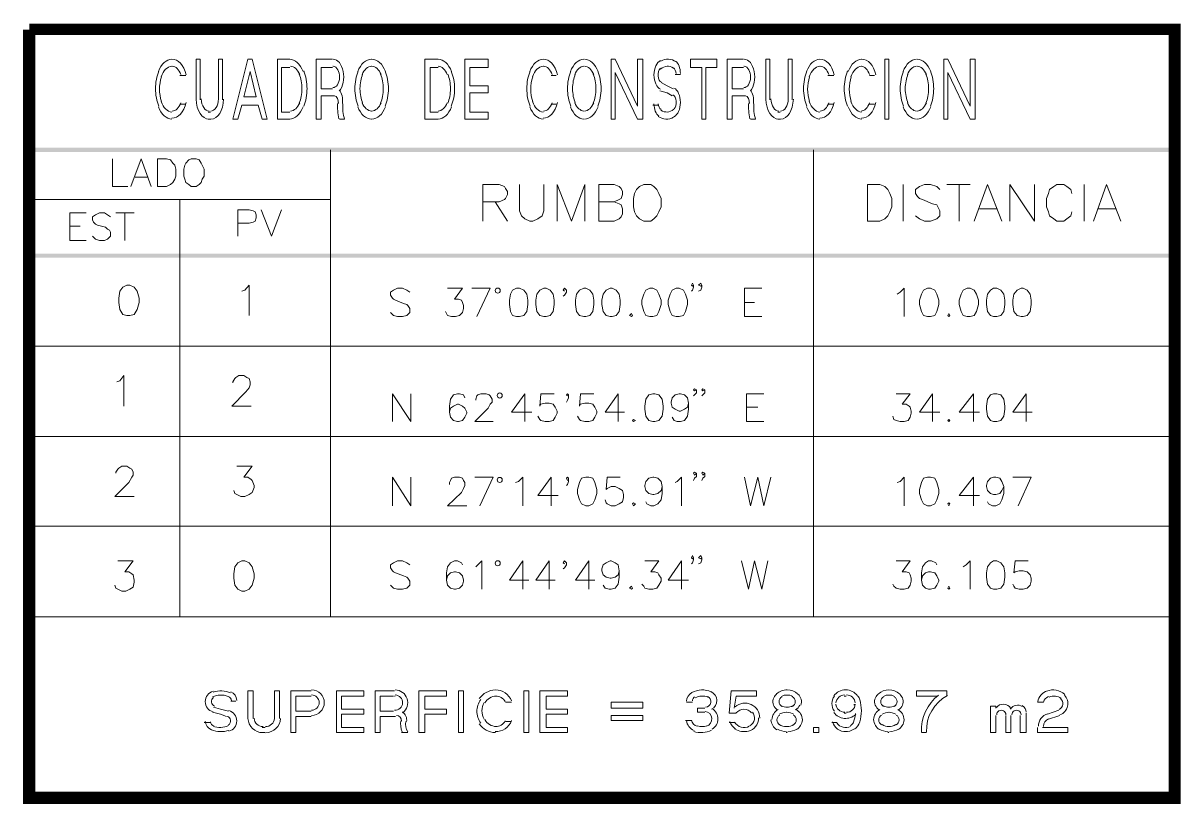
# Model space of a CAD drawing. Header units: millimetres. Extents: x 2405 to 2491, y 1861 to 1993.
# Drawn here: x 2427.09 to 2446.37, y 1896.91 to 1909.92 of the extents above; entities that cross this region are included whole.
import ezdxf

# ---------------------------------------------------------------- set-up
doc = ezdxf.new("R2010")
doc.units = ezdxf.units.MM
for name, color, linetype in [('PDF_CVL_CUADCON', 7, 'Continuous'), ('PDF_CVL_CUADCON_LIN', 7, 'Continuous'), ('PDF_CVL_CUADCON_TIT', 7, 'Continuous'), ('PDF_CVL_CUADCON_TX', 7, 'Continuous')]:
    doc.layers.add(name, color=color, linetype=linetype)

msp = doc.modelspace()

# ---------------------------------------------------------------- linework, layer by layer
at = {"layer": 'PDF_CVL_CUADCON', "lineweight": 0}
msp.add_lwpolyline([(2427.193, 1909.815, 0.186, 0.186, 0), (2446.271, 1909.815, 0.203, 0.203, 0), (2446.271, 1897.014, 0.203, 0.203, 0), (2427.193, 1897.014, 0.203, 0.203, 0), (2427.193, 1909.807, 0, 0, 0)], format="xyseb", dxfattribs=at)
at = {"layer": 'PDF_CVL_CUADCON', "transparency": 33554559}
for points in [[(2427.193, 1907.841), (2427.193, 1907.773), (2446.271, 1907.841)], [(2427.193, 1907.773), (2446.271, 1907.841), (2446.271, 1907.773)], [(2427.193, 1906.079), (2427.193, 1906.011), (2446.271, 1906.079)], [(2427.193, 1906.011), (2446.271, 1906.079), (2446.271, 1906.011)], [(2427.193, 1897.048), (2427.193, 1896.98), (2446.271, 1897.048)], [(2427.193, 1896.98), (2446.271, 1897.048), (2446.271, 1896.98)]]:
    msp.add_solid(points, dxfattribs=at)
at = {"layer": 'PDF_CVL_CUADCON_LIN', "lineweight": 9}
for points in [[(2427.193, 1897.014), (2446.271, 1897.014), (2446.271, 1907.807)], [(2432.208, 1907.807), (2432.208, 1900.03)], [(2440.256, 1907.807), (2440.256, 1900.03)], [(2427.193, 1904.537), (2446.271, 1904.537)], [(2427.193, 1903.029), (2446.271, 1903.029)], [(2427.193, 1901.538), (2446.271, 1901.538)], [(2427.193, 1900.03), (2446.271, 1900.03)]]:
    msp.add_lwpolyline(points, dxfattribs=at)
at = {"layer": 'PDF_CVL_CUADCON_TIT', "lineweight": 9}
for points in [[(2429.972, 1908.637), (2429.972, 1909.315), (2430.04, 1909.315), (2430.04, 1908.637)], [(2430.345, 1908.637), (2430.345, 1909.315), (2430.412, 1909.315), (2430.412, 1908.637)], [(2431.531, 1908.316), (2431.327, 1908.316), (2431.327, 1909.315), (2431.531, 1909.315)], [(2432.242, 1909.315), (2431.971, 1909.315), (2431.971, 1908.316), (2432.056, 1908.316), (2432.056, 1908.705), (2432.276, 1908.705)], [(2434.004, 1908.316), (2433.784, 1908.316), (2433.784, 1909.315), (2434.004, 1909.315)], [(2439.087, 1909.315), (2438.816, 1909.315), (2438.816, 1908.316), (2438.901, 1908.316), (2438.901, 1908.705), (2439.121, 1908.705)], [(2439.46, 1908.637), (2439.46, 1909.315), (2439.528, 1909.315), (2439.528, 1908.637)], [(2439.833, 1908.637), (2439.833, 1909.315), (2439.901, 1909.315), (2439.901, 1908.637)], [(2431.531, 1908.434), (2431.395, 1908.434), (2431.395, 1909.18), (2431.531, 1909.18)], [(2432.242, 1908.824), (2432.056, 1908.824), (2432.056, 1909.18), (2432.242, 1909.18)], [(2434.004, 1908.434), (2433.869, 1908.434), (2433.869, 1909.18), (2434.004, 1909.18)], [(2438.037, 1909.061), (2437.952, 1909.061)], [(2439.087, 1908.824), (2438.901, 1908.824), (2438.901, 1909.18), (2439.087, 1909.18)], [(2429.802, 1909.044), (2429.701, 1909.044)], [(2435.97, 1909.044), (2435.885, 1909.044)], [(2437.715, 1908.926), (2437.817, 1908.875), (2437.918, 1908.824)], [(2440.595, 1909.044), (2440.494, 1909.044)], [(2441.273, 1909.044), (2441.188, 1909.044)], [(2437.698, 1908.79), (2437.817, 1908.756), (2437.901, 1908.705)], [(2429.802, 1908.57), (2429.701, 1908.57)], [(2435.97, 1908.57), (2435.885, 1908.57)], [(2437.579, 1908.553), (2437.664, 1908.553)], [(2440.595, 1908.57), (2440.494, 1908.57)], [(2441.273, 1908.57), (2441.188, 1908.57)], [(2430.175, 1908.434), (2430.209, 1908.434)], [(2430.175, 1908.316), (2430.209, 1908.316)], [(2439.663, 1908.434), (2439.697, 1908.434)], [(2439.663, 1908.316), (2439.697, 1908.316)], [(2428.582, 1907.655), (2428.582, 1907.197), (2428.837, 1907.197)], [(2428.887, 1907.197), (2429.057, 1907.655), (2429.226, 1907.197)], [(2428.955, 1907.35), (2429.159, 1907.35)], [(2434.75, 1906.621), (2434.75, 1907.231), (2435.021, 1907.231), (2435.106, 1907.197), (2435.123, 1907.163), (2435.156, 1907.113), (2435.156, 1907.062), (2435.123, 1906.994), (2435.106, 1906.977), (2435.021, 1906.943), (2434.75, 1906.943)], [(2435.36, 1907.231), (2435.36, 1906.791), (2435.394, 1906.706), (2435.445, 1906.655), (2435.529, 1906.621), (2435.58, 1906.621), (2435.665, 1906.655), (2435.733, 1906.706), (2435.766, 1906.791), (2435.766, 1907.231)], [(2435.987, 1906.621), (2435.987, 1907.231), (2436.224, 1906.621), (2436.444, 1907.231), (2436.444, 1906.621)], [(2436.936, 1906.943), (2437.02, 1906.909), (2437.054, 1906.892), (2437.071, 1906.825), (2437.071, 1906.74), (2437.054, 1906.689), (2437.02, 1906.655), (2436.936, 1906.621), (2436.681, 1906.621), (2436.681, 1907.231), (2436.936, 1907.231), (2437.02, 1907.197), (2437.054, 1907.163), (2437.071, 1907.113), (2437.071, 1907.062), (2437.054, 1906.994), (2437.02, 1906.977), (2436.936, 1906.943), (2436.681, 1906.943)], [(2441.747, 1907.231), (2441.747, 1906.621)], [(2442.357, 1907.146), (2442.307, 1907.197), (2442.205, 1907.231), (2442.103, 1907.231), (2442.019, 1907.197), (2441.951, 1907.146), (2441.951, 1907.079), (2441.985, 1907.028), (2442.019, 1906.994), (2442.069, 1906.977), (2442.239, 1906.909), (2442.307, 1906.892), (2442.324, 1906.858), (2442.357, 1906.791), (2442.357, 1906.706), (2442.307, 1906.655), (2442.205, 1906.621), (2442.103, 1906.621), (2442.019, 1906.655), (2441.951, 1906.706)], [(2442.476, 1907.231), (2442.866, 1907.231)], [(2442.679, 1907.231), (2442.679, 1906.621)], [(2442.933, 1906.621), (2443.154, 1907.231), (2443.391, 1906.621)], [(2443.526, 1906.621), (2443.526, 1907.231), (2443.933, 1906.621), (2443.933, 1907.231)], [(2444.56, 1907.079), (2444.543, 1907.146), (2444.475, 1907.197), (2444.424, 1907.231), (2444.306, 1907.231), (2444.255, 1907.197), (2444.187, 1907.146), (2444.17, 1907.079), (2444.136, 1906.994), (2444.136, 1906.858), (2444.17, 1906.774), (2444.187, 1906.706), (2444.255, 1906.655), (2444.306, 1906.621), (2444.424, 1906.621), (2444.475, 1906.655), (2444.543, 1906.706), (2444.56, 1906.774)], [(2444.763, 1907.231), (2444.763, 1906.621)], [(2444.916, 1906.621), (2445.136, 1907.231), (2445.373, 1906.621)], [(2427.193, 1906.977), (2432.208, 1906.977)], [(2429.701, 1906.977), (2429.701, 1900.03)], [(2434.953, 1906.943), (2435.156, 1906.621)], [(2428.142, 1906.299), (2427.871, 1906.299), (2427.871, 1906.757), (2428.142, 1906.757)], [(2428.549, 1906.689), (2428.498, 1906.723), (2428.447, 1906.757), (2428.362, 1906.757), (2428.294, 1906.723), (2428.244, 1906.689), (2428.244, 1906.638), (2428.261, 1906.604), (2428.294, 1906.57), (2428.328, 1906.553), (2428.464, 1906.52), (2428.498, 1906.486), (2428.532, 1906.469), (2428.549, 1906.435), (2428.549, 1906.367), (2428.498, 1906.316), (2428.447, 1906.299), (2428.362, 1906.299), (2428.294, 1906.316), (2428.244, 1906.367)], [(2428.633, 1906.757), (2428.938, 1906.757)], [(2428.786, 1906.757), (2428.786, 1906.299)], [(2430.667, 1906.367), (2430.667, 1906.808), (2430.853, 1906.808), (2430.921, 1906.791), (2430.955, 1906.774), (2430.971, 1906.723), (2430.971, 1906.672), (2430.955, 1906.621), (2430.921, 1906.604), (2430.853, 1906.587), (2430.667, 1906.587)], [(2431.056, 1906.808), (2431.226, 1906.367), (2431.395, 1906.808)], [(2443.018, 1906.825), (2443.306, 1906.825)], [(2445.001, 1906.825), (2445.289, 1906.825)], [(2427.871, 1906.537), (2428.04, 1906.537)], [(2431.886, 1898.793), (2431.548, 1898.793), (2431.548, 1898.099), (2431.632, 1898.099), (2431.632, 1898.37), (2431.886, 1898.37)], [(2431.886, 1898.455), (2431.632, 1898.455), (2431.632, 1898.709), (2431.886, 1898.709)], [(2433.276, 1898.793), (2432.954, 1898.793), (2432.954, 1898.099), (2433.039, 1898.099), (2433.039, 1898.37), (2433.293, 1898.37)], [(2433.259, 1898.455), (2433.039, 1898.455), (2433.039, 1898.709), (2433.259, 1898.709)], [(2438.935, 1898.505), (2438.969, 1898.709), (2439.308, 1898.709), (2439.308, 1898.793), (2438.884, 1898.793), (2438.85, 1898.421), (2438.969, 1898.421)], [(2440.765, 1898.709), (2440.782, 1898.709), (2440.799, 1898.709)], [(2442.324, 1898.709), (2441.968, 1898.709), (2441.968, 1898.793), (2442.476, 1898.793), (2442.476, 1898.709)], [(2430.26, 1898.522), (2430.378, 1898.488), (2430.514, 1898.455)], [(2430.633, 1898.624), (2430.548, 1898.624)], [(2435.224, 1898.607), (2435.123, 1898.607)], [(2438.139, 1898.607), (2438.24, 1898.607)], [(2438.443, 1898.438), (2438.325, 1898.438), (2438.325, 1898.488), (2438.325, 1898.505), (2438.443, 1898.505)], [(2440.629, 1898.573), (2440.629, 1898.573)], [(2440.934, 1898.573), (2440.934, 1898.573)], [(2440.934, 1898.556), (2440.934, 1898.573)], [(2443.289, 1898.387), (2443.289, 1898.099), (2443.205, 1898.099), (2443.205, 1898.539), (2443.289, 1898.539), (2443.289, 1898.505)], [(2444.34, 1898.471), (2444.153, 1898.404)], [(2430.107, 1898.268), (2430.209, 1898.268)], [(2430.243, 1898.438), (2430.378, 1898.404), (2430.48, 1898.37)], [(2435.224, 1898.285), (2435.123, 1898.285)], [(2438.122, 1898.302), (2438.223, 1898.302)], [(2438.85, 1898.268), (2438.935, 1898.268)], [(2440.561, 1898.268), (2440.646, 1898.268)], [(2440.799, 1898.421), (2440.782, 1898.421), (2440.765, 1898.421)], [(2443.543, 1898.387), (2443.543, 1898.099), (2443.459, 1898.099), (2443.459, 1898.387)], [(2443.798, 1898.421), (2443.798, 1898.099), (2443.696, 1898.099), (2443.696, 1898.387)], [(2444.153, 1898.319), (2444.357, 1898.387)], [(2431.073, 1898.183), (2431.124, 1898.183)], [(2431.073, 1898.099), (2431.124, 1898.099)], [(2433.496, 1898.099), (2433.394, 1898.099)], [(2439.799, 1898.099), (2439.816, 1898.099)], [(2441.493, 1898.099), (2441.51, 1898.099)], [(2442.052, 1898.099), (2442.137, 1898.099)], [(2443.984, 1898.183), (2443.984, 1898.15), (2443.984, 1898.099), (2444.492, 1898.099), (2444.492, 1898.183), (2444.069, 1898.183)]]:
    msp.add_lwpolyline(points, dxfattribs=at)
for points in [[(2431.073, 1908.316), (2431.005, 1908.553), (2430.734, 1908.553), (2430.667, 1908.316), (2430.582, 1908.316), (2430.836, 1909.315), (2430.904, 1909.315), (2431.158, 1908.316)], [(2434.53, 1908.756), (2434.53, 1908.434), (2434.835, 1908.434), (2434.835, 1908.316), (2434.445, 1908.316), (2434.445, 1909.315), (2434.835, 1909.315), (2434.835, 1909.18), (2434.53, 1909.18), (2434.53, 1908.875), (2434.835, 1908.875), (2434.835, 1908.756)], [(2437.41, 1909.315), (2437.41, 1908.316), (2437.325, 1908.316), (2436.952, 1909.095), (2436.952, 1908.316), (2436.885, 1908.316), (2436.885, 1909.315), (2436.952, 1909.315), (2437.325, 1908.536), (2437.325, 1909.315)], [(2438.206, 1909.315), (2438.647, 1909.315), (2438.647, 1909.18), (2438.46, 1909.18), (2438.46, 1908.316), (2438.393, 1908.316), (2438.393, 1909.18), (2438.206, 1909.18)], [(2441.442, 1909.315), (2441.51, 1909.315), (2441.51, 1908.316), (2441.442, 1908.316)], [(2442.95, 1909.315), (2442.95, 1908.316), (2442.866, 1908.316), (2442.493, 1909.095), (2442.493, 1908.316), (2442.425, 1908.316), (2442.425, 1909.315), (2442.493, 1909.315), (2442.866, 1908.536), (2442.866, 1909.315)], [(2430.768, 1908.688), (2430.87, 1909.112), (2430.971, 1908.688)], [(2429.328, 1907.197), (2429.328, 1907.655), (2429.48, 1907.655), (2429.548, 1907.638), (2429.582, 1907.587), (2429.616, 1907.553), (2429.633, 1907.485), (2429.633, 1907.367), (2429.616, 1907.316), (2429.582, 1907.265), (2429.548, 1907.231), (2429.48, 1907.197)], [(2429.887, 1907.655), (2429.853, 1907.638), (2429.802, 1907.587), (2429.785, 1907.553), (2429.769, 1907.485), (2429.769, 1907.367), (2429.785, 1907.316), (2429.802, 1907.265), (2429.853, 1907.231), (2429.887, 1907.197), (2429.972, 1907.197), (2430.023, 1907.231), (2430.057, 1907.265), (2430.073, 1907.316), (2430.107, 1907.367), (2430.107, 1907.485), (2430.073, 1907.553), (2430.057, 1907.587), (2430.023, 1907.638), (2429.972, 1907.655)], [(2437.427, 1907.231), (2437.359, 1907.197), (2437.308, 1907.146), (2437.274, 1907.079), (2437.257, 1906.994), (2437.257, 1906.858), (2437.274, 1906.774), (2437.308, 1906.706), (2437.359, 1906.655), (2437.427, 1906.621), (2437.545, 1906.621), (2437.596, 1906.655), (2437.647, 1906.706), (2437.681, 1906.774), (2437.715, 1906.858), (2437.715, 1906.994), (2437.681, 1907.079), (2437.647, 1907.146), (2437.596, 1907.197), (2437.545, 1907.231)], [(2441.154, 1906.621), (2441.154, 1907.231), (2441.358, 1907.231), (2441.442, 1907.197), (2441.493, 1907.146), (2441.527, 1907.079), (2441.561, 1906.994), (2441.561, 1906.858), (2441.527, 1906.774), (2441.493, 1906.706), (2441.442, 1906.655), (2441.358, 1906.621)], [(2432.395, 1898.404), (2432.395, 1898.183), (2432.767, 1898.183), (2432.767, 1898.099), (2432.31, 1898.099), (2432.31, 1898.793), (2432.767, 1898.793), (2432.767, 1898.709), (2432.395, 1898.709), (2432.395, 1898.488), (2432.767, 1898.488), (2432.767, 1898.404)], [(2434.14, 1898.793), (2434.14, 1898.709), (2433.784, 1898.709), (2433.784, 1898.488), (2434.14, 1898.488), (2434.14, 1898.404), (2433.784, 1898.404), (2433.784, 1898.099), (2433.682, 1898.099), (2433.682, 1898.793)], [(2434.343, 1898.793), (2434.428, 1898.793), (2434.428, 1898.099), (2434.343, 1898.099)], [(2435.428, 1898.793), (2435.512, 1898.793), (2435.512, 1898.099), (2435.428, 1898.099)], [(2435.8, 1898.404), (2435.8, 1898.183), (2436.156, 1898.183), (2436.156, 1898.099), (2435.699, 1898.099), (2435.699, 1898.793), (2436.156, 1898.793), (2436.156, 1898.709), (2435.8, 1898.709), (2435.8, 1898.488), (2436.156, 1898.488), (2436.156, 1898.404)], [(2436.885, 1898.505), (2436.885, 1898.607), (2437.41, 1898.607), (2437.41, 1898.505)], [(2436.885, 1898.302), (2437.41, 1898.302), (2437.41, 1898.387), (2436.885, 1898.387)], [(2440.256, 1898.099), (2440.256, 1898.183), (2440.341, 1898.183), (2440.341, 1898.099)]]:
    msp.add_lwpolyline(points, close=True, dxfattribs=at)
for points in [[(2432.416, 1908.572, 0.106285), (2432.446, 1908.316), (2432.361, 1908.316)], [(2439.261, 1908.572, 0.106285), (2439.291, 1908.316), (2439.206, 1908.316)], [(2430.563, 1898.631, 0.267689), (2430.504, 1898.703, 0.212619), (2430.247, 1898.693)], [(2431.082, 1898.099, -0.40155), (2430.836, 1898.336), (2430.836, 1898.793), (2430.921, 1898.793), (2430.921, 1898.336)], [(2431.128, 1898.2, 0.409432), (2431.276, 1898.336), (2431.276, 1898.793), (2431.361, 1898.793), (2431.361, 1898.336)], [(2435.224, 1898.626, 0.322818), (2434.956, 1898.81, 0.244071), (2434.688, 1898.665)], [(2438.55, 1898.777, 0.244103), (2438.231, 1898.766, 0.259834), (2438.139, 1898.623)], [(2439.636, 1898.738, 0.322811), (2439.59, 1898.556, 0.165341), (2439.658, 1898.477)], [(2439.991, 1898.745, 0.196877), (2439.817, 1898.81, 0.196869), (2439.64, 1898.745)], [(2439.907, 1898.703, 0.149615), (2439.816, 1898.725, 0.149615), (2439.724, 1898.703)], [(2440.939, 1898.157, 0.165351), (2441.025, 1898.277, 0.14962), (2441.025, 1898.649)], [(2441.33, 1898.738, 0.32282), (2441.284, 1898.556, 0.165352), (2441.352, 1898.477)], [(2441.686, 1898.745, 0.196877), (2441.511, 1898.81, 0.196877), (2441.335, 1898.745)], [(2441.602, 1898.703, 0.149615), (2441.51, 1898.725, 0.149615), (2441.419, 1898.703)], [(2441.668, 1898.477, 0.165352), (2441.736, 1898.556, 0.32282), (2441.69, 1898.738)], [(2444.168, 1898.701, 0.251998), (2444.086, 1898.607), (2443.984, 1898.607)], [(2439.724, 1898.545, 0.149615), (2439.816, 1898.523, 0.149615), (2439.907, 1898.545)], [(2439.972, 1898.149, 0.236217), (2440.069, 1898.311, 0.27557), (2439.964, 1898.484)], [(2440.629, 1898.556), (2440.629, 1898.573, 0.393688), (2440.774, 1898.438)], [(2441.362, 1898.484, 0.27557), (2441.256, 1898.315, 0.236217), (2441.354, 1898.149)], [(2441.419, 1898.545, 0.149615), (2441.51, 1898.523, 0.149615), (2441.602, 1898.545)], [(2441.666, 1898.149, 0.236217), (2441.764, 1898.311, 0.27557), (2441.659, 1898.484)], [(2430.124, 1898.29, 0.299225), (2430.227, 1898.148, 0.181101), (2430.518, 1898.137)], [(2438.947, 1898.159, 0.212602), (2439.172, 1898.126, 0.15746), (2439.289, 1898.199, 0.181107), (2439.341, 1898.343)], [(2440.572, 1898.277, 0.165351), (2440.656, 1898.159, 0.165364), (2440.797, 1898.116)]]:
    msp.add_lwpolyline(points, format="xyb", dxfattribs=at)
for centre, radius, start, end in [((2432.252, 1909.145), 0.054, 85.3229, 94.6771), ((2439.097, 1909.145), 0.054, 85.3229, 94.6771), ((2430.034, 1908.817), 0.671, 161.9926, 198.0074), ((2436.218, 1908.817), 0.671, 161.9926, 198.0074), ((2440.827, 1908.817), 0.671, 161.9926, 198.0074), ((2441.522, 1908.817), 0.671, 161.9926, 198.0074), ((2433.095, 1908.513), 0.767, 174.0968, 194.1669), ((2439.94, 1908.513), 0.767, 174.0968, 194.1669), ((2430.302, 1898.616), 0.178, 104.6871, 255.3129), ((2430.302, 1898.616), 0.0762, 119.9195, 256.3336), ((2430.387, 1898.378), 0.415, 67.3473, 108.4076), ((2430.489, 1898.632), 0.161, 1.3775, 68.0114), ((2431.895, 1898.599), 0.212, 270, 90), ((2431.895, 1898.599), 0.127, 270.0004, 89.9996), ((2433.284, 1898.599), 0.127, 267.5104, 87.5102), ((2433.284, 1898.6), 0.109, 87.268, 92.732), ((2433.284, 1898.599), 0.212, 306.6837, 89.1752), ((2435.012, 1898.446), 0.364, 145.4583, 179.4897), ((2434.979, 1898.48), 0.229, 92.2973, 150.5618), ((2434.962, 1898.531), 0.178, 28.2196, 89.8507), ((2438.316, 1898.632), 0.0762, 122.6188, 184.2511), ((2438.401, 1898.48), 0.229, 65.4284, 120.2956), ((2438.452, 1898.616), 0.0932, 272.3896, 66.3682), ((2438.486, 1898.632), 0.161, 295.868, 68.5315), ((2439.774, 1898.616), 0.0932, 119.5418, 240.4582), ((2439.858, 1898.616), 0.0932, 299.5418, 60.4582), ((2439.892, 1898.616), 0.161, 338.2518, 49.8164), ((2440.773, 1898.582), 0.212, 143.4003, 216.5997), ((2440.79, 1898.565), 0.246, 36.5078, 143.4922), ((2440.773, 1898.582), 0.144, 89.7316, 175.6875), ((2440.807, 1898.582), 0.144, 4.3125, 90.2684), ((2440.824, 1898.582), 0.212, 16.6668, 36.4603), ((2441.468, 1898.616), 0.0932, 119.5418, 240.4582), ((2441.553, 1898.616), 0.0932, 299.5418, 60.4582), ((2442.789, 1898.141), 0.737, 127.6613, 182.5323), ((2442.789, 1898.141), 0.652, 117.7678, 182.7407), ((2444.23, 1898.565), 0.246, 109.6824, 167.9471), ((2444.247, 1898.531), 0.28, 46.1924, 112.8242), ((2444.264, 1898.531), 0.178, 49.8513, 118.1294), ((2444.297, 1898.582), 0.11, 297.3272, 49.9907), ((2444.297, 1898.582), 0.195, 288.8601, 45.6925), ((2430.472, 1898.294), 0.178, 284.6871, 75.3129), ((2435.012, 1898.463), 0.364, 180.5103, 214.5417), ((2435.012, 1898.463), 0.28, 150.0241, 209.9759), ((2438.469, 1898.327), 0.195, 299.5429, 60.4571), ((2439.113, 1898.344), 0.246, 359.6266, 131.0231), ((2439.096, 1898.327), 0.161, 37.9579, 142.0421), ((2439.757, 1898.311), 0.195, 117.1802, 178.8077), ((2439.875, 1898.616), 0.161, 300.6202, 338.1762), ((2440.807, 1898.582), 0.144, 269.7316, 355.6875), ((2443.416, 1898.429), 0.144, 31.6484, 142.9045), ((2443.382, 1898.395), 0.0762, 359.9988, 180.0012), ((2443.654, 1898.412), 0.144, 57.3547, 146.4194), ((2443.637, 1898.395), 0.0762, 359.9988, 180.0012), ((2443.654, 1898.429), 0.144, 4.3829, 57.5452), ((2430.302, 1898.294), 0.0932, 189.8328, 249.7771), ((2430.472, 1898.294), 0.0762, 299.9195, 76.3336), ((2431.082, 1898.344), 0.144, 182.5886, 271.6517), ((2431.132, 1898.344), 0.246, 269.912, 357.4236), ((2433.301, 1898.294), 0.0932, 358.9903, 83.3797), ((2433.708, 1898.243), 0.33, 170.5732, 202.847), ((2433.318, 1898.311), 0.161, 350.7107, 55.6834), ((2433.725, 1898.243), 0.263, 170.9632, 210.2734), ((2434.979, 1898.429), 0.229, 209.4382, 267.7027), ((2434.962, 1898.395), 0.28, 268.4349, 339.9989), ((2434.962, 1898.378), 0.178, 270.1493, 331.7804), ((2438.35, 1898.327), 0.212, 186.8947, 246.846), ((2438.35, 1898.327), 0.127, 188.3175, 254.9472), ((2438.435, 1898.327), 0.127, 286.5675, 83.8218), ((2439.096, 1898.361), 0.246, 198.0887, 235.6457), ((2439.096, 1898.361), 0.178, 209.4424, 300.047), ((2439.13, 1898.344), 0.144, 295.9231, 41.4573), ((2439.757, 1898.327), 0.212, 184.3837, 237.5447), ((2439.74, 1898.311), 0.0932, 119.5418, 240.4582), ((2439.807, 1898.192), 0.246, 90.8972, 119.6128), ((2439.807, 1898.192), 0.246, 60.3863, 89.1031), ((2439.875, 1898.311), 0.0932, 299.5418, 60.4582), ((2440.79, 1898.582), 0.246, 216.4626, 313.1488), ((2440.807, 1898.328), 0.127, 297.9913, 332.0087), ((2440.655, 1898.412), 0.297, 332.645, 1.3656), ((2441.434, 1898.311), 0.0932, 119.5418, 240.4582), ((2441.519, 1898.192), 0.246, 90.8969, 119.6137), ((2441.502, 1898.192), 0.246, 60.3863, 89.1031), ((2441.586, 1898.311), 0.0932, 299.5418, 60.4582), ((2444.213, 1898.209), 0.212, 104.9137, 181.3457), ((2444.213, 1898.209), 0.127, 109.708, 182.9119), ((2430.37, 1898.497), 0.313, 248.4817, 296.4954), ((2434.962, 1898.429), 0.33, 214.1243, 268.9885), ((2438.384, 1898.463), 0.364, 250.2295, 298.24), ((2438.401, 1898.463), 0.263, 252.9801, 287.0199), ((2439.807, 1898.412), 0.297, 238.8031, 269.3015), ((2439.807, 1898.446), 0.246, 240.3872, 269.1028), ((2439.807, 1898.446), 0.246, 270.8969, 299.6137), ((2439.824, 1898.412), 0.297, 270.6985, 301.1965), ((2440.79, 1898.361), 0.178, 214.56, 297.3705), ((2440.79, 1898.344), 0.229, 268.3225, 305.8813), ((2441.502, 1898.412), 0.297, 238.8035, 269.3015), ((2441.519, 1898.446), 0.246, 240.3863, 269.1031), ((2441.502, 1898.446), 0.246, 270.8969, 299.6137), ((2441.519, 1898.412), 0.297, 270.6985, 301.1965)]:
    msp.add_arc(centre, radius, start, end, dxfattribs=at)
for points in [[(2429.57, 1909.317), (2429.479, 1909.314), (2429.394, 1909.238), (2429.343, 1909.113)], [(2429.806, 1909.055), (2429.769, 1909.216), (2429.674, 1909.322), (2429.568, 1909.317)], [(2431.755, 1909.113), (2431.704, 1909.238), (2431.619, 1909.314), (2431.528, 1909.317)], [(2432.421, 1909.112), (2432.398, 1909.233), (2432.331, 1909.315), (2432.254, 1909.317)], [(2432.891, 1909.317), (2432.8, 1909.314), (2432.715, 1909.238), (2432.664, 1909.113)], [(2433.127, 1909.113), (2433.076, 1909.238), (2432.992, 1909.314), (2432.901, 1909.317)], [(2434.228, 1909.113), (2434.177, 1909.238), (2434.093, 1909.314), (2434.002, 1909.317)], [(2435.754, 1909.317), (2435.663, 1909.314), (2435.579, 1909.238), (2435.528, 1909.113)], [(2435.99, 1909.055), (2435.954, 1909.216), (2435.858, 1909.322), (2435.753, 1909.317)], [(2436.432, 1909.317), (2436.341, 1909.314), (2436.257, 1909.238), (2436.206, 1909.113)], [(2436.668, 1909.113), (2436.617, 1909.238), (2436.533, 1909.314), (2436.442, 1909.317)], [(2437.705, 1909.292), (2437.642, 1909.264), (2437.598, 1909.166), (2437.598, 1909.055)], [(2437.967, 1909.271), (2437.886, 1909.327), (2437.795, 1909.332), (2437.711, 1909.286)], [(2438.038, 1909.077), (2438.037, 1909.168), (2438.006, 1909.249), (2437.959, 1909.284)], [(2439.266, 1909.112), (2439.243, 1909.233), (2439.176, 1909.315), (2439.1, 1909.317)], [(2440.363, 1909.317), (2440.272, 1909.314), (2440.188, 1909.238), (2440.137, 1909.113)], [(2440.599, 1909.055), (2440.563, 1909.216), (2440.467, 1909.322), (2440.361, 1909.317)], [(2441.058, 1909.317), (2440.967, 1909.314), (2440.882, 1909.238), (2440.831, 1909.113)], [(2441.294, 1909.055), (2441.257, 1909.216), (2441.162, 1909.322), (2441.056, 1909.317)], [(2441.973, 1909.317), (2441.882, 1909.314), (2441.797, 1909.238), (2441.746, 1909.113)], [(2442.209, 1909.113), (2442.158, 1909.238), (2442.074, 1909.314), (2441.983, 1909.317)], [(2429.35, 1909.12), (2429.315, 1909.032), (2429.296, 1908.929), (2429.295, 1908.822)], [(2429.566, 1909.198), (2429.493, 1909.193), (2429.426, 1909.127), (2429.39, 1909.022)], [(2429.716, 1909.06), (2429.689, 1909.145), (2429.634, 1909.198), (2429.575, 1909.199)], [(2431.699, 1909.06), (2431.663, 1909.145), (2431.606, 1909.196), (2431.545, 1909.198)], [(2431.735, 1908.828), (2431.734, 1908.914), (2431.718, 1908.998), (2431.689, 1909.068)], [(2431.82, 1908.822), (2431.819, 1908.929), (2431.8, 1909.032), (2431.764, 1909.12)], [(2432.362, 1909.013), (2432.364, 1909.111), (2432.317, 1909.194), (2432.257, 1909.198)], [(2432.358, 1908.783), (2432.419, 1908.859), (2432.445, 1908.991), (2432.421, 1909.112)], [(2432.671, 1909.12), (2432.636, 1909.032), (2432.617, 1908.929), (2432.616, 1908.822)], [(2432.746, 1909.068), (2432.718, 1908.998), (2432.702, 1908.914), (2432.701, 1908.828)], [(2432.891, 1909.198), (2432.83, 1909.196), (2432.773, 1909.145), (2432.737, 1909.06)], [(2433.054, 1909.06), (2433.019, 1909.145), (2432.962, 1909.196), (2432.9, 1909.198)], [(2433.09, 1908.828), (2433.089, 1908.914), (2433.073, 1908.998), (2433.045, 1909.068)], [(2433.175, 1908.822), (2433.175, 1908.929), (2433.155, 1909.032), (2433.12, 1909.12)], [(2434.156, 1909.06), (2434.12, 1909.145), (2434.063, 1909.196), (2434.002, 1909.198)], [(2434.209, 1908.828), (2434.208, 1908.914), (2434.192, 1908.998), (2434.163, 1909.068)], [(2434.277, 1908.822), (2434.276, 1908.929), (2434.257, 1909.032), (2434.221, 1909.12)], [(2435.535, 1909.12), (2435.499, 1909.032), (2435.48, 1908.929), (2435.48, 1908.822)], [(2435.751, 1909.198), (2435.677, 1909.193), (2435.611, 1909.127), (2435.575, 1909.022)], [(2435.901, 1909.06), (2435.873, 1909.145), (2435.819, 1909.198), (2435.76, 1909.199)], [(2436.213, 1909.12), (2436.177, 1909.032), (2436.158, 1908.929), (2436.157, 1908.822)], [(2436.288, 1909.068), (2436.259, 1908.998), (2436.243, 1908.914), (2436.242, 1908.828)], [(2436.432, 1909.198), (2436.371, 1909.196), (2436.314, 1909.145), (2436.278, 1909.06)], [(2436.596, 1909.06), (2436.56, 1909.145), (2436.503, 1909.196), (2436.441, 1909.198)], [(2436.632, 1908.828), (2436.631, 1908.914), (2436.615, 1908.998), (2436.586, 1909.068)], [(2436.717, 1908.822), (2436.716, 1908.929), (2436.697, 1909.032), (2436.661, 1909.12)], [(2437.704, 1909.165), (2437.677, 1909.139), (2437.662, 1909.088), (2437.666, 1909.037)], [(2437.923, 1909.167), (2437.853, 1909.214), (2437.776, 1909.208), (2437.709, 1909.151)], [(2437.969, 1909.076), (2437.965, 1909.121), (2437.946, 1909.158), (2437.921, 1909.174)], [(2439.207, 1909.013), (2439.21, 1909.111), (2439.163, 1909.194), (2439.102, 1909.198)], [(2439.203, 1908.783), (2439.265, 1908.859), (2439.29, 1908.991), (2439.266, 1909.112)], [(2440.144, 1909.12), (2440.108, 1909.032), (2440.089, 1908.929), (2440.088, 1908.822)], [(2440.36, 1909.198), (2440.286, 1909.193), (2440.22, 1909.127), (2440.184, 1909.022)], [(2440.51, 1909.06), (2440.482, 1909.145), (2440.428, 1909.198), (2440.368, 1909.199)], [(2440.821, 1909.12), (2440.786, 1909.032), (2440.767, 1908.929), (2440.766, 1908.822)], [(2441.054, 1909.198), (2440.981, 1909.193), (2440.914, 1909.127), (2440.878, 1909.022)], [(2441.188, 1909.06), (2441.16, 1909.145), (2441.105, 1909.198), (2441.046, 1909.199)], [(2441.753, 1909.12), (2441.718, 1909.032), (2441.699, 1908.929), (2441.698, 1908.822)], [(2441.828, 1909.068), (2441.8, 1908.998), (2441.784, 1908.914), (2441.783, 1908.828)], [(2441.973, 1909.198), (2441.912, 1909.196), (2441.855, 1909.145), (2441.819, 1909.06)], [(2442.136, 1909.06), (2442.101, 1909.145), (2442.044, 1909.196), (2441.982, 1909.198)], [(2442.172, 1908.828), (2442.171, 1908.914), (2442.155, 1908.998), (2442.127, 1909.068)], [(2442.257, 1908.822), (2442.257, 1908.929), (2442.237, 1909.032), (2442.202, 1909.12)], [(2432.247, 1908.843), (2432.308, 1908.839), (2432.359, 1908.915), (2432.362, 1909.013)], [(2437.598, 1909.055), (2437.598, 1908.943), (2437.642, 1908.845), (2437.705, 1908.817)], [(2437.666, 1909.037), (2437.671, 1908.985), (2437.693, 1908.943), (2437.724, 1908.931)], [(2439.092, 1908.843), (2439.153, 1908.839), (2439.205, 1908.915), (2439.207, 1909.013)], [(2429.295, 1908.83), (2429.296, 1908.723), (2429.315, 1908.619), (2429.35, 1908.532)], [(2431.689, 1908.584), (2431.718, 1908.654), (2431.734, 1908.737), (2431.735, 1908.824)], [(2431.764, 1908.532), (2431.8, 1908.619), (2431.819, 1908.723), (2431.82, 1908.83)], [(2432.345, 1908.578), (2432.346, 1908.643), (2432.317, 1908.699), (2432.278, 1908.706)], [(2432.411, 1908.577), (2432.419, 1908.665), (2432.398, 1908.753), (2432.357, 1908.803)], [(2432.616, 1908.83), (2432.617, 1908.723), (2432.636, 1908.619), (2432.671, 1908.532)], [(2432.701, 1908.824), (2432.702, 1908.737), (2432.718, 1908.654), (2432.746, 1908.584)], [(2433.045, 1908.584), (2433.073, 1908.654), (2433.089, 1908.737), (2433.09, 1908.824)], [(2433.12, 1908.532), (2433.155, 1908.619), (2433.175, 1908.723), (2433.175, 1908.83)], [(2434.163, 1908.584), (2434.192, 1908.654), (2434.208, 1908.737), (2434.209, 1908.824)], [(2434.221, 1908.532), (2434.257, 1908.619), (2434.276, 1908.723), (2434.277, 1908.83)], [(2435.48, 1908.83), (2435.48, 1908.723), (2435.499, 1908.619), (2435.535, 1908.532)], [(2436.157, 1908.83), (2436.158, 1908.723), (2436.177, 1908.619), (2436.213, 1908.532)], [(2436.242, 1908.824), (2436.243, 1908.737), (2436.259, 1908.654), (2436.288, 1908.584)], [(2436.586, 1908.584), (2436.615, 1908.654), (2436.631, 1908.737), (2436.632, 1908.824)], [(2436.661, 1908.532), (2436.697, 1908.619), (2436.716, 1908.723), (2436.717, 1908.83)], [(2437.97, 1908.615), (2437.965, 1908.666), (2437.942, 1908.708), (2437.912, 1908.721)], [(2438.038, 1908.597), (2438.038, 1908.709), (2437.994, 1908.806), (2437.931, 1908.835)], [(2439.19, 1908.578), (2439.191, 1908.643), (2439.162, 1908.699), (2439.123, 1908.706)], [(2439.256, 1908.577), (2439.264, 1908.665), (2439.243, 1908.753), (2439.203, 1908.803)], [(2440.088, 1908.83), (2440.089, 1908.723), (2440.108, 1908.619), (2440.144, 1908.532)], [(2440.766, 1908.83), (2440.767, 1908.723), (2440.786, 1908.619), (2440.821, 1908.532)], [(2441.698, 1908.83), (2441.699, 1908.723), (2441.718, 1908.619), (2441.753, 1908.532)], [(2441.783, 1908.824), (2441.784, 1908.737), (2441.8, 1908.654), (2441.828, 1908.584)], [(2442.127, 1908.584), (2442.155, 1908.654), (2442.171, 1908.737), (2442.172, 1908.824)], [(2442.202, 1908.532), (2442.237, 1908.619), (2442.257, 1908.723), (2442.257, 1908.83)], [(2429.343, 1908.522), (2429.394, 1908.397), (2429.479, 1908.32), (2429.57, 1908.318)], [(2429.39, 1908.613), (2429.426, 1908.508), (2429.493, 1908.441), (2429.566, 1908.436)], [(2429.568, 1908.335), (2429.674, 1908.33), (2429.769, 1908.435), (2429.806, 1908.596)], [(2429.575, 1908.453), (2429.634, 1908.453), (2429.689, 1908.506), (2429.716, 1908.591)], [(2429.973, 1908.649), (2429.978, 1908.463), (2430.072, 1908.317), (2430.185, 1908.317)], [(2430.058, 1908.655), (2430.061, 1908.54), (2430.119, 1908.45), (2430.188, 1908.453)], [(2430.215, 1908.453), (2430.284, 1908.45), (2430.342, 1908.54), (2430.345, 1908.655)], [(2430.218, 1908.317), (2430.332, 1908.317), (2430.425, 1908.463), (2430.43, 1908.649)], [(2431.528, 1908.318), (2431.619, 1908.32), (2431.704, 1908.397), (2431.755, 1908.522)], [(2431.545, 1908.453), (2431.606, 1908.456), (2431.663, 1908.507), (2431.699, 1908.591)], [(2432.664, 1908.522), (2432.715, 1908.397), (2432.8, 1908.32), (2432.891, 1908.318)], [(2432.737, 1908.591), (2432.773, 1908.507), (2432.83, 1908.456), (2432.891, 1908.453)], [(2432.9, 1908.453), (2432.962, 1908.456), (2433.019, 1908.507), (2433.054, 1908.591)], [(2432.901, 1908.318), (2432.992, 1908.32), (2433.076, 1908.397), (2433.127, 1908.522)], [(2434.002, 1908.453), (2434.063, 1908.456), (2434.12, 1908.507), (2434.156, 1908.591)], [(2434.002, 1908.318), (2434.093, 1908.32), (2434.177, 1908.397), (2434.228, 1908.522)], [(2435.528, 1908.522), (2435.579, 1908.397), (2435.663, 1908.32), (2435.754, 1908.318)], [(2435.575, 1908.613), (2435.611, 1908.508), (2435.677, 1908.441), (2435.751, 1908.436)], [(2435.753, 1908.335), (2435.858, 1908.33), (2435.954, 1908.435), (2435.99, 1908.596)], [(2435.76, 1908.453), (2435.819, 1908.453), (2435.873, 1908.506), (2435.901, 1908.591)], [(2436.206, 1908.522), (2436.257, 1908.397), (2436.341, 1908.32), (2436.432, 1908.318)], [(2436.278, 1908.591), (2436.314, 1908.507), (2436.371, 1908.456), (2436.432, 1908.453)], [(2436.441, 1908.453), (2436.503, 1908.456), (2436.56, 1908.507), (2436.596, 1908.591)], [(2436.442, 1908.318), (2436.533, 1908.32), (2436.617, 1908.397), (2436.668, 1908.522)], [(2437.598, 1908.575), (2437.599, 1908.483), (2437.63, 1908.402), (2437.677, 1908.368)], [(2437.667, 1908.575), (2437.671, 1908.531), (2437.69, 1908.493), (2437.715, 1908.478)], [(2437.713, 1908.467), (2437.782, 1908.421), (2437.86, 1908.426), (2437.927, 1908.483)], [(2437.931, 1908.359), (2437.994, 1908.388), (2438.038, 1908.485), (2438.038, 1908.597)], [(2437.932, 1908.487), (2437.959, 1908.513), (2437.974, 1908.564), (2437.97, 1908.615)], [(2439.462, 1908.649), (2439.467, 1908.463), (2439.56, 1908.317), (2439.674, 1908.317)], [(2439.546, 1908.655), (2439.549, 1908.54), (2439.608, 1908.45), (2439.677, 1908.453)], [(2439.704, 1908.453), (2439.773, 1908.45), (2439.831, 1908.54), (2439.834, 1908.655)], [(2439.707, 1908.317), (2439.82, 1908.317), (2439.914, 1908.463), (2439.919, 1908.649)], [(2440.137, 1908.522), (2440.188, 1908.397), (2440.272, 1908.32), (2440.363, 1908.318)], [(2440.184, 1908.613), (2440.22, 1908.508), (2440.286, 1908.441), (2440.36, 1908.436)], [(2440.361, 1908.335), (2440.467, 1908.33), (2440.563, 1908.435), (2440.599, 1908.596)], [(2440.368, 1908.453), (2440.428, 1908.453), (2440.482, 1908.506), (2440.51, 1908.591)], [(2440.831, 1908.522), (2440.882, 1908.397), (2440.967, 1908.32), (2441.058, 1908.318)], [(2440.878, 1908.613), (2440.914, 1908.508), (2440.981, 1908.441), (2441.054, 1908.436)], [(2441.046, 1908.453), (2441.105, 1908.453), (2441.16, 1908.506), (2441.188, 1908.591)], [(2441.056, 1908.335), (2441.162, 1908.33), (2441.257, 1908.435), (2441.294, 1908.596)], [(2441.746, 1908.522), (2441.797, 1908.397), (2441.882, 1908.32), (2441.973, 1908.318)], [(2441.819, 1908.591), (2441.855, 1908.507), (2441.912, 1908.456), (2441.973, 1908.453)], [(2441.982, 1908.453), (2442.044, 1908.456), (2442.101, 1908.507), (2442.136, 1908.591)], [(2441.983, 1908.318), (2442.074, 1908.32), (2442.158, 1908.397), (2442.209, 1908.522)], [(2437.669, 1908.364), (2437.75, 1908.308), (2437.841, 1908.302), (2437.924, 1908.348)]]:
    msp.add_open_spline(points, degree=3, dxfattribs=at)
at = {"layer": 'PDF_CVL_CUADCON_TX', "lineweight": 9}
for points in [[(2428.82, 1905.554), (2428.752, 1905.52), (2428.701, 1905.452), (2428.684, 1905.334), (2428.684, 1905.266), (2428.701, 1905.147), (2428.752, 1905.062), (2428.82, 1905.045), (2428.871, 1905.045), (2428.938, 1905.062), (2428.989, 1905.147), (2429.023, 1905.266), (2429.023, 1905.334), (2428.989, 1905.452), (2428.938, 1905.52), (2428.871, 1905.554)], [(2435.309, 1905.503), (2435.241, 1905.469), (2435.207, 1905.401), (2435.19, 1905.3), (2435.19, 1905.232), (2435.207, 1905.113), (2435.241, 1905.045), (2435.309, 1905.029), (2435.36, 1905.029), (2435.428, 1905.045), (2435.478, 1905.113), (2435.495, 1905.232), (2435.495, 1905.3), (2435.478, 1905.401), (2435.428, 1905.469), (2435.36, 1905.503)], [(2435.766, 1905.503), (2435.699, 1905.469), (2435.648, 1905.401), (2435.631, 1905.3), (2435.631, 1905.232), (2435.648, 1905.113), (2435.699, 1905.045), (2435.766, 1905.029), (2435.8, 1905.029), (2435.868, 1905.045), (2435.919, 1905.113), (2435.936, 1905.232), (2435.936, 1905.3), (2435.919, 1905.401), (2435.868, 1905.469), (2435.8, 1905.503)], [(2436.427, 1905.503), (2436.359, 1905.469), (2436.309, 1905.401), (2436.292, 1905.3), (2436.292, 1905.232), (2436.309, 1905.113), (2436.359, 1905.045), (2436.427, 1905.029), (2436.461, 1905.029), (2436.529, 1905.045), (2436.58, 1905.113), (2436.597, 1905.232), (2436.597, 1905.3), (2436.58, 1905.401), (2436.529, 1905.469), (2436.461, 1905.503)], [(2436.868, 1905.503), (2436.8, 1905.469), (2436.749, 1905.401), (2436.732, 1905.3), (2436.732, 1905.232), (2436.749, 1905.113), (2436.8, 1905.045), (2436.868, 1905.029), (2436.902, 1905.029), (2436.969, 1905.045), (2437.02, 1905.113), (2437.037, 1905.232), (2437.037, 1905.3), (2437.02, 1905.401), (2436.969, 1905.469), (2436.902, 1905.503)], [(2437.529, 1905.503), (2437.461, 1905.469), (2437.427, 1905.401), (2437.393, 1905.3), (2437.393, 1905.232), (2437.427, 1905.113), (2437.461, 1905.045), (2437.529, 1905.029), (2437.579, 1905.029), (2437.647, 1905.045), (2437.681, 1905.113), (2437.715, 1905.232), (2437.715, 1905.3), (2437.681, 1905.401), (2437.647, 1905.469), (2437.579, 1905.503)], [(2437.969, 1905.503), (2437.901, 1905.469), (2437.867, 1905.401), (2437.834, 1905.3), (2437.834, 1905.232), (2437.867, 1905.113), (2437.901, 1905.045), (2437.969, 1905.029), (2438.02, 1905.029), (2438.088, 1905.045), (2438.122, 1905.113), (2438.155, 1905.232), (2438.155, 1905.3), (2438.122, 1905.401), (2438.088, 1905.469), (2438.02, 1905.503)], [(2442.154, 1905.503), (2442.086, 1905.469), (2442.052, 1905.401), (2442.019, 1905.3), (2442.019, 1905.232), (2442.052, 1905.113), (2442.086, 1905.045), (2442.154, 1905.029), (2442.205, 1905.029), (2442.273, 1905.045), (2442.307, 1905.113), (2442.34, 1905.232), (2442.34, 1905.3), (2442.307, 1905.401), (2442.273, 1905.469), (2442.205, 1905.503)], [(2442.815, 1905.503), (2442.747, 1905.469), (2442.713, 1905.401), (2442.679, 1905.3), (2442.679, 1905.232), (2442.713, 1905.113), (2442.747, 1905.045), (2442.815, 1905.029), (2442.866, 1905.029), (2442.933, 1905.045), (2442.967, 1905.113), (2443.001, 1905.232), (2443.001, 1905.3), (2442.967, 1905.401), (2442.933, 1905.469), (2442.866, 1905.503)], [(2443.255, 1905.503), (2443.205, 1905.469), (2443.154, 1905.401), (2443.137, 1905.3), (2443.137, 1905.232), (2443.154, 1905.113), (2443.205, 1905.045), (2443.255, 1905.029), (2443.306, 1905.029), (2443.374, 1905.045), (2443.425, 1905.113), (2443.442, 1905.232), (2443.442, 1905.3), (2443.425, 1905.401), (2443.374, 1905.469), (2443.306, 1905.503)], [(2443.713, 1905.503), (2443.645, 1905.469), (2443.594, 1905.401), (2443.577, 1905.3), (2443.577, 1905.232), (2443.594, 1905.113), (2443.645, 1905.045), (2443.713, 1905.029), (2443.747, 1905.029), (2443.815, 1905.045), (2443.865, 1905.113), (2443.882, 1905.232), (2443.882, 1905.3), (2443.865, 1905.401), (2443.815, 1905.469), (2443.747, 1905.503)], [(2437.224, 1905.079), (2437.19, 1905.045), (2437.224, 1905.029), (2437.241, 1905.045)], [(2442.51, 1905.079), (2442.493, 1905.045), (2442.51, 1905.029), (2442.527, 1905.045)], [(2437.579, 1903.741), (2437.512, 1903.724), (2437.461, 1903.656), (2437.444, 1903.538), (2437.444, 1903.487), (2437.461, 1903.368), (2437.512, 1903.3), (2437.579, 1903.283), (2437.613, 1903.283), (2437.681, 1903.3), (2437.732, 1903.368), (2437.749, 1903.487), (2437.749, 1903.538), (2437.732, 1903.656), (2437.681, 1903.724), (2437.613, 1903.741)], [(2443.255, 1903.741), (2443.205, 1903.724), (2443.154, 1903.656), (2443.137, 1903.538), (2443.137, 1903.487), (2443.154, 1903.368), (2443.205, 1903.3), (2443.255, 1903.283), (2443.306, 1903.283), (2443.374, 1903.3), (2443.425, 1903.368), (2443.442, 1903.487), (2443.442, 1903.538), (2443.425, 1903.656), (2443.374, 1903.724), (2443.306, 1903.741)], [(2437.257, 1903.317), (2437.241, 1903.3), (2437.257, 1903.283), (2437.291, 1903.3)], [(2442.51, 1903.317), (2442.493, 1903.3), (2442.51, 1903.283), (2442.527, 1903.3)], [(2436.461, 1902.352), (2436.393, 1902.335), (2436.359, 1902.267), (2436.326, 1902.148), (2436.326, 1902.08), (2436.359, 1901.979), (2436.393, 1901.911), (2436.461, 1901.877), (2436.512, 1901.877), (2436.58, 1901.911), (2436.614, 1901.979), (2436.647, 1902.08), (2436.647, 1902.148), (2436.614, 1902.267), (2436.58, 1902.335), (2436.512, 1902.352)], [(2442.154, 1902.352), (2442.086, 1902.335), (2442.052, 1902.267), (2442.019, 1902.148), (2442.019, 1902.08), (2442.052, 1901.979), (2442.086, 1901.911), (2442.154, 1901.877), (2442.205, 1901.877), (2442.273, 1901.911), (2442.307, 1901.979), (2442.34, 1902.08), (2442.34, 1902.148), (2442.307, 1902.267), (2442.273, 1902.335), (2442.205, 1902.352)], [(2437.257, 1901.928), (2437.241, 1901.911), (2437.257, 1901.877), (2437.291, 1901.911)], [(2442.51, 1901.928), (2442.493, 1901.911), (2442.51, 1901.877), (2442.527, 1901.911)], [(2430.734, 1900.962), (2430.667, 1900.928), (2430.616, 1900.861), (2430.599, 1900.742), (2430.599, 1900.674), (2430.616, 1900.556), (2430.667, 1900.488), (2430.734, 1900.454), (2430.785, 1900.454), (2430.853, 1900.488), (2430.904, 1900.556), (2430.938, 1900.674), (2430.938, 1900.742), (2430.904, 1900.861), (2430.853, 1900.928), (2430.785, 1900.962)], [(2443.255, 1900.962), (2443.205, 1900.928), (2443.154, 1900.861), (2443.137, 1900.759), (2443.137, 1900.691), (2443.154, 1900.572), (2443.205, 1900.505), (2443.255, 1900.488), (2443.306, 1900.488), (2443.374, 1900.505), (2443.425, 1900.572), (2443.442, 1900.691), (2443.442, 1900.759), (2443.425, 1900.861), (2443.374, 1900.928), (2443.306, 1900.962)], [(2437.224, 1900.539), (2437.19, 1900.505), (2437.224, 1900.488), (2437.241, 1900.505)], [(2442.51, 1900.539), (2442.493, 1900.505), (2442.51, 1900.488), (2442.527, 1900.505)]]:
    msp.add_lwpolyline(points, close=True, dxfattribs=at)
for points in [[(2430.734, 1905.452), (2430.785, 1905.469), (2430.853, 1905.554), (2430.853, 1905.045)], [(2433.53, 1905.435), (2433.479, 1905.469), (2433.411, 1905.503), (2433.327, 1905.503), (2433.259, 1905.469), (2433.208, 1905.435), (2433.208, 1905.384), (2433.242, 1905.334), (2433.259, 1905.317), (2433.293, 1905.3), (2433.428, 1905.249), (2433.479, 1905.232), (2433.496, 1905.215), (2433.53, 1905.164), (2433.53, 1905.096), (2433.479, 1905.045), (2433.411, 1905.029), (2433.327, 1905.029), (2433.259, 1905.045), (2433.208, 1905.096)], [(2434.157, 1905.503), (2434.411, 1905.503), (2434.275, 1905.317), (2434.343, 1905.317), (2434.394, 1905.3), (2434.411, 1905.266), (2434.428, 1905.215), (2434.428, 1905.164), (2434.411, 1905.096), (2434.36, 1905.045), (2434.292, 1905.029), (2434.225, 1905.029), (2434.157, 1905.045), (2434.14, 1905.079), (2434.123, 1905.113)], [(2434.648, 1905.029), (2434.868, 1905.503), (2434.563, 1905.503)], [(2436.105, 1905.452), (2436.088, 1905.469), (2436.105, 1905.503), (2436.139, 1905.469), (2436.139, 1905.435), (2436.105, 1905.384), (2436.088, 1905.367)], [(2438.257, 1905.554), (2438.24, 1905.537), (2438.223, 1905.554), (2438.24, 1905.588), (2438.257, 1905.554), (2438.257, 1905.52), (2438.24, 1905.469), (2438.223, 1905.452)], [(2438.393, 1905.554), (2438.376, 1905.537), (2438.342, 1905.554), (2438.376, 1905.588), (2438.393, 1905.554), (2438.393, 1905.52), (2438.376, 1905.469), (2438.342, 1905.452)], [(2439.392, 1905.029), (2439.104, 1905.029), (2439.104, 1905.503), (2439.392, 1905.503)], [(2441.646, 1905.401), (2441.697, 1905.435), (2441.764, 1905.503), (2441.764, 1905.029)], [(2439.104, 1905.266), (2439.274, 1905.266)], [(2428.65, 1903.944), (2428.701, 1903.961), (2428.769, 1904.046), (2428.769, 1903.538)], [(2430.582, 1903.927), (2430.582, 1903.944), (2430.616, 1903.995), (2430.633, 1904.012), (2430.683, 1904.046), (2430.768, 1904.046), (2430.819, 1904.012), (2430.853, 1903.995), (2430.87, 1903.944), (2430.87, 1903.893), (2430.853, 1903.843), (2430.802, 1903.775), (2430.565, 1903.538), (2430.887, 1903.538)], [(2433.242, 1903.283), (2433.242, 1903.741), (2433.547, 1903.283), (2433.547, 1903.741)], [(2434.445, 1903.673), (2434.428, 1903.724), (2434.36, 1903.741), (2434.326, 1903.741), (2434.258, 1903.724), (2434.208, 1903.656), (2434.191, 1903.538), (2434.191, 1903.436), (2434.208, 1903.351), (2434.258, 1903.3), (2434.326, 1903.283), (2434.343, 1903.283), (2434.411, 1903.3), (2434.445, 1903.351), (2434.479, 1903.419), (2434.479, 1903.436), (2434.445, 1903.504), (2434.411, 1903.538), (2434.343, 1903.571), (2434.326, 1903.571), (2434.258, 1903.538), (2434.208, 1903.504), (2434.191, 1903.436)], [(2434.631, 1903.639), (2434.631, 1903.656), (2434.648, 1903.707), (2434.665, 1903.724), (2434.716, 1903.741), (2434.801, 1903.741), (2434.852, 1903.724), (2434.868, 1903.707), (2434.902, 1903.656), (2434.902, 1903.605), (2434.868, 1903.571), (2434.835, 1903.504), (2434.614, 1903.283), (2434.919, 1903.283)], [(2435.445, 1903.283), (2435.445, 1903.741), (2435.224, 1903.436), (2435.563, 1903.436)], [(2435.936, 1903.741), (2435.716, 1903.741), (2435.699, 1903.538), (2435.716, 1903.571), (2435.783, 1903.588), (2435.851, 1903.588), (2435.919, 1903.571), (2435.953, 1903.521), (2435.987, 1903.453), (2435.987, 1903.419), (2435.953, 1903.351), (2435.919, 1903.3), (2435.851, 1903.283), (2435.783, 1903.283), (2435.716, 1903.3), (2435.699, 1903.317), (2435.665, 1903.368)], [(2436.156, 1903.707), (2436.139, 1903.724), (2436.156, 1903.741), (2436.173, 1903.724), (2436.173, 1903.673), (2436.156, 1903.639), (2436.139, 1903.605)], [(2436.597, 1903.741), (2436.376, 1903.741), (2436.359, 1903.538), (2436.376, 1903.571), (2436.444, 1903.588), (2436.512, 1903.588), (2436.58, 1903.571), (2436.614, 1903.521), (2436.647, 1903.453), (2436.647, 1903.419), (2436.614, 1903.351), (2436.58, 1903.3), (2436.512, 1903.283), (2436.444, 1903.283), (2436.376, 1903.3), (2436.359, 1903.317), (2436.326, 1903.368)], [(2437.003, 1903.283), (2437.003, 1903.741), (2436.783, 1903.436), (2437.105, 1903.436)], [(2438.172, 1903.588), (2438.155, 1903.521), (2438.105, 1903.487), (2438.037, 1903.453), (2438.02, 1903.453), (2437.952, 1903.487), (2437.901, 1903.521), (2437.884, 1903.588), (2437.884, 1903.605), (2437.901, 1903.673), (2437.952, 1903.724), (2438.02, 1903.741), (2438.037, 1903.741), (2438.105, 1903.724), (2438.155, 1903.673), (2438.172, 1903.588), (2438.172, 1903.487), (2438.155, 1903.368), (2438.105, 1903.3), (2438.037, 1903.283), (2437.986, 1903.283), (2437.935, 1903.3), (2437.901, 1903.351)], [(2438.308, 1903.809), (2438.274, 1903.792), (2438.257, 1903.809), (2438.274, 1903.826), (2438.308, 1903.809), (2438.308, 1903.758), (2438.274, 1903.724), (2438.257, 1903.707)], [(2438.443, 1903.809), (2438.41, 1903.792), (2438.393, 1903.809), (2438.41, 1903.826), (2438.443, 1903.809), (2438.443, 1903.758), (2438.41, 1903.724), (2438.393, 1903.707)], [(2439.426, 1903.283), (2439.138, 1903.283), (2439.138, 1903.741), (2439.426, 1903.741)], [(2441.629, 1903.741), (2441.866, 1903.741), (2441.73, 1903.571), (2441.798, 1903.571), (2441.849, 1903.538), (2441.866, 1903.521), (2441.883, 1903.453), (2441.883, 1903.419), (2441.866, 1903.351), (2441.832, 1903.3), (2441.764, 1903.283), (2441.697, 1903.283), (2441.629, 1903.3), (2441.595, 1903.317), (2441.578, 1903.368)], [(2442.239, 1903.283), (2442.239, 1903.741), (2442.019, 1903.436), (2442.357, 1903.436)], [(2442.917, 1903.283), (2442.917, 1903.741), (2442.679, 1903.436), (2443.018, 1903.436)], [(2443.798, 1903.283), (2443.798, 1903.741), (2443.577, 1903.436), (2443.899, 1903.436)], [(2439.138, 1903.521), (2439.325, 1903.521)], [(2428.633, 1902.419), (2428.633, 1902.436), (2428.667, 1902.487), (2428.684, 1902.504), (2428.735, 1902.538), (2428.82, 1902.538), (2428.871, 1902.504), (2428.904, 1902.487), (2428.921, 1902.436), (2428.921, 1902.385), (2428.904, 1902.352), (2428.854, 1902.267), (2428.616, 1902.03), (2428.938, 1902.03)], [(2430.65, 1902.538), (2430.904, 1902.538), (2430.768, 1902.352), (2430.836, 1902.352), (2430.887, 1902.318), (2430.904, 1902.301), (2430.938, 1902.216), (2430.938, 1902.182), (2430.904, 1902.097), (2430.853, 1902.063), (2430.785, 1902.03), (2430.717, 1902.03), (2430.65, 1902.063), (2430.616, 1902.08), (2430.599, 1902.131)], [(2433.242, 1901.877), (2433.242, 1902.352), (2433.547, 1901.877), (2433.547, 1902.352)], [(2434.191, 1902.233), (2434.191, 1902.267), (2434.208, 1902.301), (2434.225, 1902.335), (2434.275, 1902.352), (2434.36, 1902.352), (2434.411, 1902.335), (2434.428, 1902.301), (2434.445, 1902.267), (2434.445, 1902.216), (2434.428, 1902.165), (2434.394, 1902.097), (2434.157, 1901.877), (2434.479, 1901.877)], [(2434.699, 1901.877), (2434.919, 1902.352), (2434.614, 1902.352)], [(2435.292, 1902.267), (2435.343, 1902.284), (2435.411, 1902.352), (2435.411, 1901.877)], [(2435.885, 1901.877), (2435.885, 1902.352), (2435.665, 1902.047), (2436.004, 1902.047)], [(2436.156, 1902.301), (2436.139, 1902.335), (2436.156, 1902.352), (2436.173, 1902.335), (2436.173, 1902.284), (2436.156, 1902.233), (2436.139, 1902.216)], [(2437.037, 1902.352), (2436.817, 1902.352), (2436.8, 1902.148), (2436.817, 1902.165), (2436.885, 1902.199), (2436.952, 1902.199), (2437.02, 1902.165), (2437.071, 1902.131), (2437.088, 1902.063), (2437.088, 1902.013), (2437.071, 1901.945), (2437.02, 1901.911), (2436.952, 1901.877), (2436.885, 1901.877), (2436.817, 1901.911), (2436.8, 1901.928), (2436.783, 1901.979)], [(2437.732, 1902.199), (2437.715, 1902.131), (2437.664, 1902.08), (2437.596, 1902.063), (2437.579, 1902.063), (2437.512, 1902.08), (2437.461, 1902.131), (2437.444, 1902.199), (2437.444, 1902.216), (2437.461, 1902.284), (2437.512, 1902.335), (2437.579, 1902.352), (2437.596, 1902.352), (2437.664, 1902.335), (2437.715, 1902.284), (2437.732, 1902.199), (2437.732, 1902.08), (2437.715, 1901.979), (2437.664, 1901.911), (2437.596, 1901.877), (2437.545, 1901.877), (2437.478, 1901.911), (2437.461, 1901.945)], [(2437.952, 1902.267), (2437.986, 1902.284), (2438.054, 1902.352), (2438.054, 1901.877)], [(2438.308, 1902.419), (2438.274, 1902.385), (2438.257, 1902.419), (2438.274, 1902.436), (2438.308, 1902.419), (2438.308, 1902.368), (2438.274, 1902.335), (2438.257, 1902.301)], [(2438.443, 1902.419), (2438.41, 1902.385), (2438.393, 1902.419), (2438.41, 1902.436), (2438.443, 1902.419), (2438.443, 1902.368), (2438.41, 1902.335), (2438.393, 1902.301)], [(2439.104, 1902.352), (2439.206, 1901.877), (2439.325, 1902.352), (2439.426, 1901.877), (2439.545, 1902.352)], [(2441.646, 1902.267), (2441.697, 1902.284), (2441.764, 1902.352), (2441.764, 1901.877)], [(2442.917, 1901.877), (2442.917, 1902.352), (2442.679, 1902.047), (2443.018, 1902.047)], [(2443.425, 1902.199), (2443.391, 1902.131), (2443.357, 1902.08), (2443.289, 1902.063), (2443.255, 1902.063), (2443.205, 1902.08), (2443.154, 1902.131), (2443.137, 1902.199), (2443.137, 1902.216), (2443.154, 1902.284), (2443.205, 1902.335), (2443.255, 1902.352), (2443.289, 1902.352), (2443.357, 1902.335), (2443.391, 1902.284), (2443.425, 1902.199), (2443.425, 1902.08), (2443.391, 1901.979), (2443.357, 1901.911), (2443.289, 1901.877), (2443.238, 1901.877), (2443.171, 1901.911), (2443.154, 1901.945)], [(2443.662, 1901.877), (2443.882, 1902.352), (2443.577, 1902.352)], [(2428.667, 1900.962), (2428.921, 1900.962), (2428.786, 1900.776), (2428.854, 1900.776), (2428.904, 1900.742), (2428.921, 1900.725), (2428.938, 1900.64), (2428.938, 1900.606), (2428.921, 1900.522), (2428.871, 1900.488), (2428.803, 1900.454), (2428.735, 1900.454), (2428.667, 1900.488), (2428.633, 1900.505), (2428.616, 1900.556)], [(2433.53, 1900.894), (2433.479, 1900.928), (2433.411, 1900.962), (2433.327, 1900.962), (2433.259, 1900.928), (2433.208, 1900.894), (2433.208, 1900.844), (2433.242, 1900.793), (2433.259, 1900.776), (2433.293, 1900.759), (2433.428, 1900.708), (2433.479, 1900.691), (2433.496, 1900.674), (2433.53, 1900.623), (2433.53, 1900.556), (2433.479, 1900.505), (2433.411, 1900.488), (2433.327, 1900.488), (2433.259, 1900.505), (2433.208, 1900.556)], [(2434.411, 1900.894), (2434.394, 1900.928), (2434.326, 1900.962), (2434.275, 1900.962), (2434.208, 1900.928), (2434.157, 1900.861), (2434.14, 1900.759), (2434.14, 1900.64), (2434.157, 1900.556), (2434.208, 1900.505), (2434.275, 1900.488), (2434.292, 1900.488), (2434.36, 1900.505), (2434.411, 1900.556), (2434.428, 1900.623), (2434.428, 1900.64), (2434.411, 1900.708), (2434.36, 1900.759), (2434.292, 1900.776), (2434.275, 1900.776), (2434.208, 1900.759), (2434.157, 1900.708), (2434.14, 1900.64)], [(2434.631, 1900.861), (2434.665, 1900.894), (2434.733, 1900.962), (2434.733, 1900.488)], [(2435.411, 1900.488), (2435.411, 1900.962), (2435.19, 1900.64), (2435.512, 1900.64)], [(2435.851, 1900.488), (2435.851, 1900.962), (2435.631, 1900.64), (2435.953, 1900.64)], [(2436.105, 1900.911), (2436.088, 1900.928), (2436.105, 1900.962), (2436.139, 1900.928), (2436.139, 1900.894), (2436.105, 1900.844), (2436.088, 1900.827)], [(2436.512, 1900.488), (2436.512, 1900.962), (2436.292, 1900.64), (2436.614, 1900.64)], [(2437.02, 1900.793), (2437.003, 1900.725), (2436.952, 1900.691), (2436.885, 1900.674), (2436.868, 1900.674), (2436.8, 1900.691), (2436.749, 1900.725), (2436.732, 1900.793), (2436.732, 1900.827), (2436.749, 1900.894), (2436.8, 1900.928), (2436.868, 1900.962), (2436.885, 1900.962), (2436.952, 1900.928), (2437.003, 1900.894), (2437.02, 1900.793), (2437.02, 1900.691), (2437.003, 1900.572), (2436.952, 1900.505), (2436.885, 1900.488), (2436.851, 1900.488), (2436.783, 1900.505), (2436.749, 1900.556)], [(2437.444, 1900.962), (2437.681, 1900.962), (2437.545, 1900.776), (2437.613, 1900.776), (2437.664, 1900.759), (2437.681, 1900.725), (2437.715, 1900.674), (2437.715, 1900.623), (2437.681, 1900.556), (2437.647, 1900.505), (2437.579, 1900.488), (2437.512, 1900.488), (2437.444, 1900.505), (2437.427, 1900.539), (2437.393, 1900.572)], [(2438.054, 1900.488), (2438.054, 1900.962), (2437.834, 1900.64), (2438.172, 1900.64)], [(2438.257, 1901.013), (2438.24, 1900.996), (2438.223, 1901.013), (2438.24, 1901.047), (2438.257, 1901.013), (2438.257, 1900.979), (2438.24, 1900.928), (2438.223, 1900.911)], [(2438.393, 1901.013), (2438.376, 1900.996), (2438.342, 1901.013), (2438.376, 1901.047), (2438.393, 1901.013), (2438.393, 1900.979), (2438.376, 1900.928), (2438.342, 1900.911)], [(2439.053, 1900.962), (2439.172, 1900.488), (2439.274, 1900.962), (2439.392, 1900.488), (2439.494, 1900.962)], [(2441.629, 1900.962), (2441.866, 1900.962), (2441.73, 1900.776), (2441.798, 1900.776), (2441.849, 1900.759), (2441.866, 1900.725), (2441.883, 1900.674), (2441.883, 1900.623), (2441.866, 1900.556), (2441.832, 1900.505), (2441.764, 1900.488), (2441.697, 1900.488), (2441.629, 1900.505), (2441.595, 1900.539), (2441.578, 1900.572)], [(2442.307, 1900.894), (2442.29, 1900.928), (2442.222, 1900.962), (2442.171, 1900.962), (2442.12, 1900.928), (2442.069, 1900.861), (2442.052, 1900.759), (2442.052, 1900.64), (2442.069, 1900.556), (2442.12, 1900.505), (2442.171, 1900.488), (2442.205, 1900.488), (2442.273, 1900.505), (2442.307, 1900.556), (2442.34, 1900.623), (2442.34, 1900.64), (2442.307, 1900.708), (2442.273, 1900.759), (2442.205, 1900.776), (2442.171, 1900.776), (2442.12, 1900.759), (2442.069, 1900.708), (2442.052, 1900.64)], [(2442.747, 1900.861), (2442.798, 1900.894), (2442.866, 1900.962), (2442.866, 1900.488)], [(2443.831, 1900.962), (2443.611, 1900.962), (2443.594, 1900.759), (2443.611, 1900.776), (2443.679, 1900.793), (2443.747, 1900.793), (2443.815, 1900.776), (2443.865, 1900.725), (2443.882, 1900.674), (2443.882, 1900.623), (2443.865, 1900.556), (2443.815, 1900.505), (2443.747, 1900.488), (2443.679, 1900.488), (2443.611, 1900.505), (2443.594, 1900.539), (2443.577, 1900.572)]]:
    msp.add_lwpolyline(points, dxfattribs=at)
for centre in [(2434.996, 1905.461), (2435.029, 1903.715), (2435.029, 1902.309), (2434.996, 1900.92)]:
    msp.add_circle(centre, 0.0424, dxfattribs=at)

doc.saveas('drawing.dxf')
